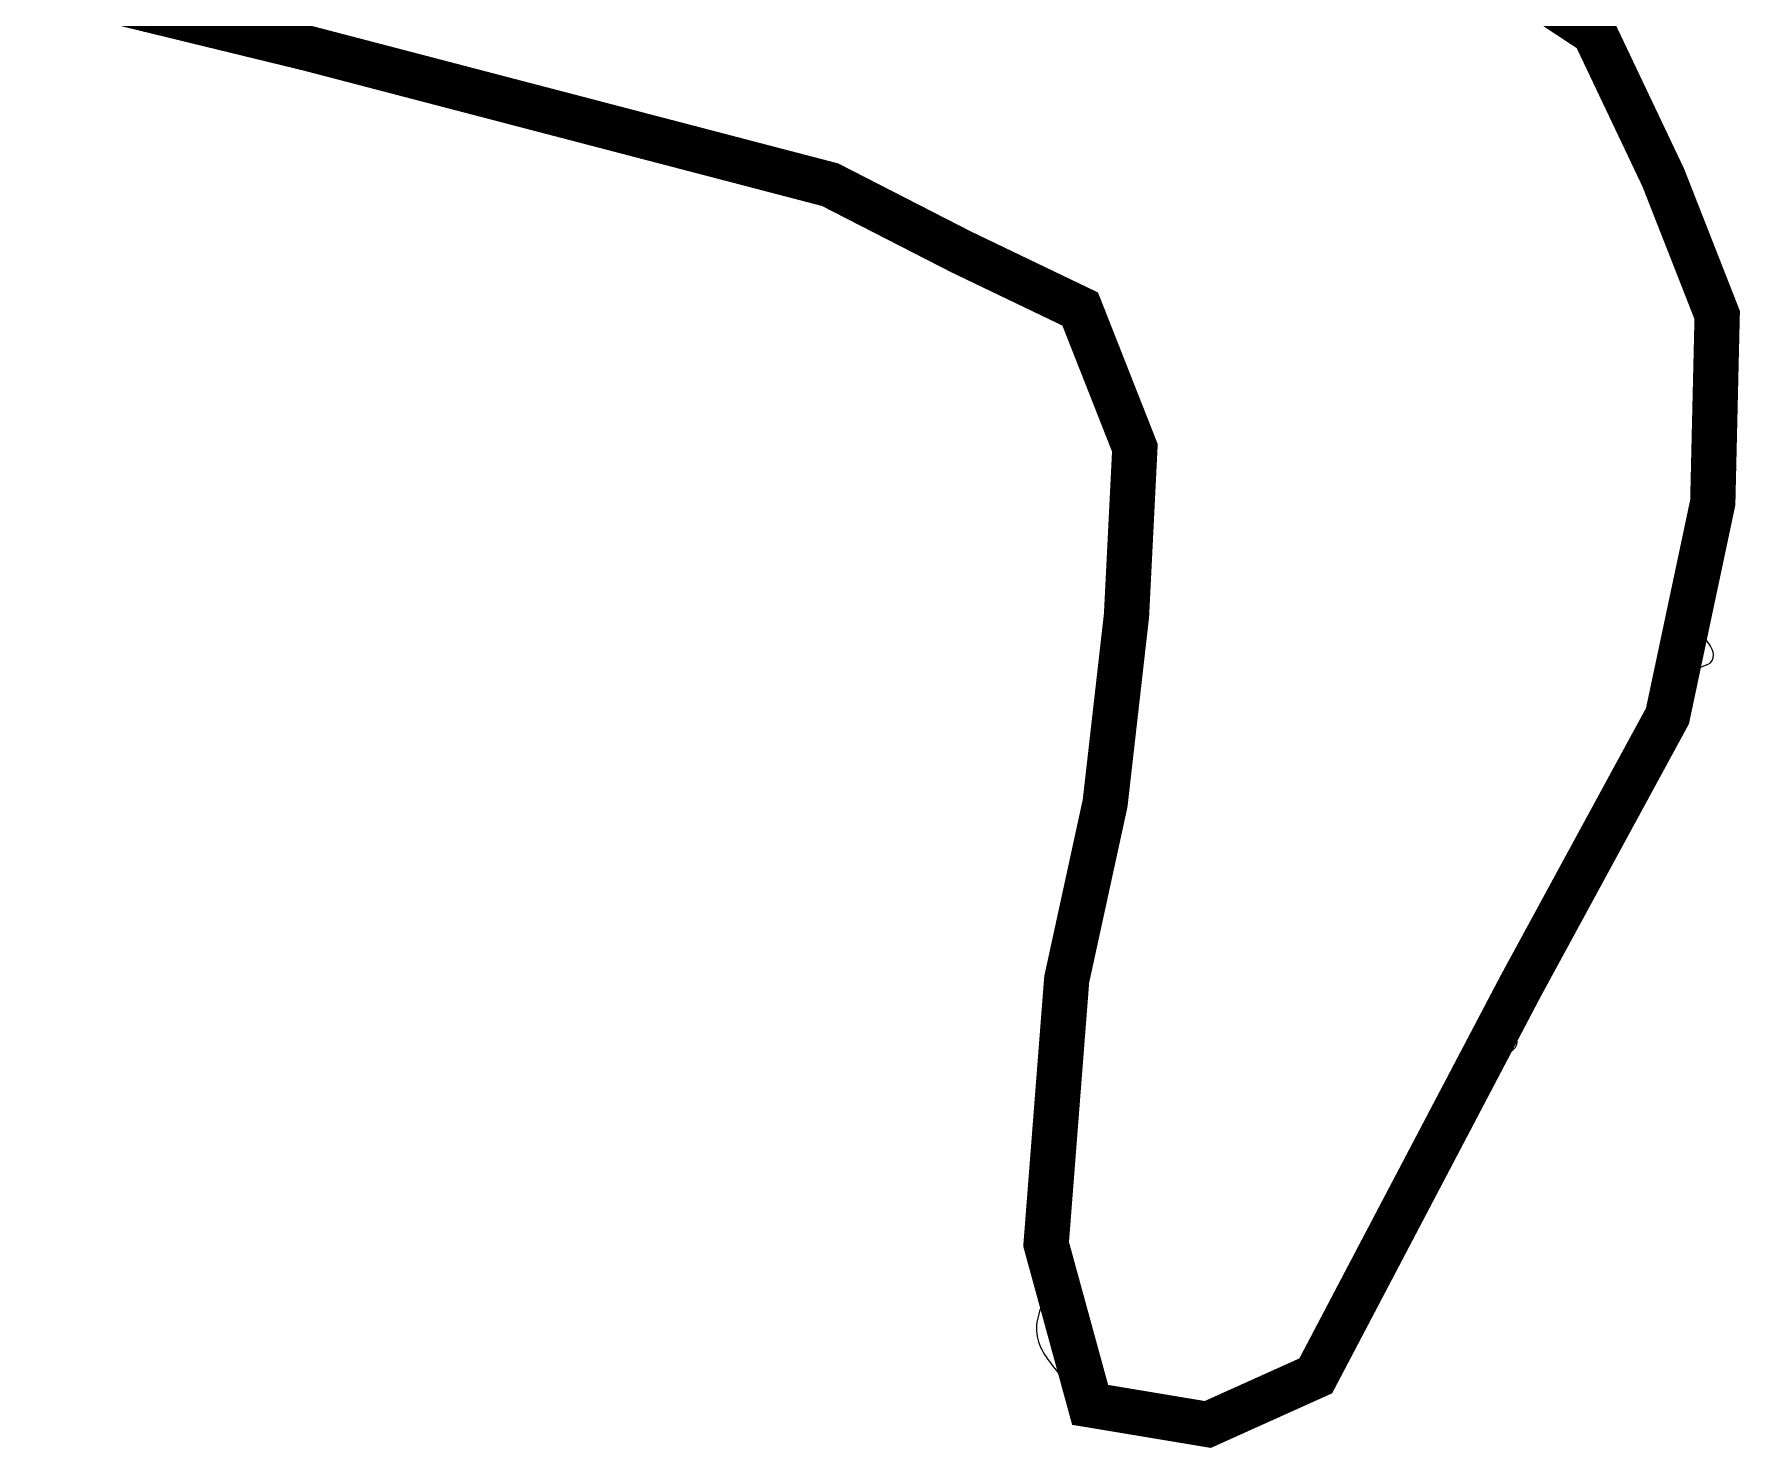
# Model space of a CAD drawing. Header units: millimetres. Extents: x 1745962 to 1749233, y 4525379 to 4529927.
# Drawn here: x 1747500 to 1747650.7, y 4525965.8 to 4526090.6 of the extents above; entities that cross this region are included whole.
import ezdxf

# ---------------------------------------------------------------- set-up
doc = ezdxf.new("R2010")
doc.units = ezdxf.units.MM
doc.header["$LTSCALE"] = 10
doc.header["$MEASUREMENT"] = 0
doc.layers.add('WATER', color=5, linetype='Continuous')
doc.layers.add('ZONING_ZONES', color=140, linetype='Continuous')

msp = doc.modelspace()

# ---------------------------------------------------------------- linework, layer by layer
at = {"layer": 'WATER'}
for points in [[(1747520.26, 4526090.62), (1747520.5, 4526090.55), (1747520.74, 4526090.5), (1747520.99, 4526090.43), (1747521.23, 4526090.37), (1747521.47, 4526090.3), (1747521.71, 4526090.23), (1747521.95, 4526090.17), (1747522.19, 4526090.09), (1747522.43, 4526090.02), (1747522.66, 4526089.93), (1747522.9, 4526089.85), (1747523.14, 4526089.77), (1747523.37, 4526089.68), (1747523.6, 4526089.59), (1747523.84, 4526089.51), (1747524.08, 4526089.42), (1747524.31, 4526089.33)], [(1747643.86, 4526029.1), (1747644.04, 4526029.27), (1747644.21, 4526029.45), (1747644.34, 4526029.66), (1747644.39, 4526029.91), (1747644.36, 4526030.16), (1747644.28, 4526030.39), (1747644.21, 4526030.63), (1747644.18, 4526030.88), (1747644.28, 4526031.1), (1747644.43, 4526031.31), (1747644.6, 4526031.49), (1747644.8, 4526031.66), (1747644.99, 4526031.8), (1747645.18, 4526031.96), (1747645.38, 4526032.12), (1747645.57, 4526032.28), (1747645.76, 4526032.46), (1747645.94, 4526032.62), (1747646.11, 4526032.81), (1747646.17, 4526033.05), (1747646.18, 4526033.3), (1747646.17, 4526033.55), (1747646.15, 4526033.8), (1747646.17, 4526034.05), (1747646.29, 4526034.27), (1747646.47, 4526034.43), (1747646.7, 4526034.53), (1747646.95, 4526034.6), (1747647.18, 4526034.68), (1747647.42, 4526034.78), (1747647.65, 4526034.87), (1747647.88, 4526034.97), (1747648.09, 4526035.09), (1747648.24, 4526035.3), (1747648.32, 4526035.53), (1747648.34, 4526035.79), (1747648.31, 4526036.03), (1747648.24, 4526036.27), (1747648.12, 4526036.5), (1747647.99, 4526036.71), (1747647.85, 4526036.91), (1747647.71, 4526037.12), (1747647.59, 4526037.34), (1747647.51, 4526037.58), (1747647.5, 4526037.82), (1747647.5, 4526038.08), (1747647.52, 4526038.33), (1747647.54, 4526038.57), (1747647.57, 4526038.83), (1747647.61, 4526039.07), (1747647.71, 4526039.31), (1747647.76, 4526039.54), (1747647.8, 4526039.79), (1747647.86, 4526040.03), (1747647.9, 4526040.28), (1747647.95, 4526040.53), (1747647.97, 4526040.77), (1747647.97, 4526041.03), (1747647.96, 4526041.28), (1747647.97, 4526041.53), (1747647.96, 4526041.77), (1747647.95, 4526042.03), (1747647.95, 4526042.28), (1747647.94, 4526042.53), (1747647.93, 4526042.77), (1747647.94, 4526043.02), (1747647.93, 4526043.28), (1747647.93, 4526043.53), (1747647.92, 4526043.77), (1747647.91, 4526044.03), (1747647.92, 4526044.28), (1747647.91, 4526044.53), (1747647.91, 4526044.78), (1747647.9, 4526045.03), (1747647.89, 4526045.28), (1747647.9, 4526045.53), (1747647.89, 4526045.78), (1747647.89, 4526046.03), (1747647.89, 4526046.28), (1747647.89, 4526046.53), (1747647.91, 4526046.78), (1747647.92, 4526047.03), (1747647.95, 4526047.27), (1747647.97, 4526047.53), (1747647.99, 4526047.77), (1747648.02, 4526048.03), (1747648.05, 4526048.27), (1747648.09, 4526048.52), (1747648.16, 4526048.76), (1747648.22, 4526049), (1747648.28, 4526049.24), (1747648.34, 4526049.49), (1747648.41, 4526049.73), (1747648.47, 4526049.97), (1747648.53, 4526050.21), (1747648.59, 4526050.46), (1747648.65, 4526050.7), (1747648.69, 4526050.95), (1747648.73, 4526051.19), (1747648.78, 4526051.43), (1747648.82, 4526051.68), (1747648.86, 4526051.93), (1747648.91, 4526052.18), (1747648.96, 4526052.42), (1747649, 4526052.66), (1747649.05, 4526052.91), (1747649.1, 4526053.15), (1747649.15, 4526053.4), (1747649.21, 4526053.65), (1747649.26, 4526053.89), (1747649.32, 4526054.14), (1747649.37, 4526054.38), (1747649.43, 4526054.63), (1747649.49, 4526054.87), (1747649.55, 4526055.11), (1747649.63, 4526055.35), (1747649.69, 4526055.59), (1747649.76, 4526055.83), (1747649.82, 4526056.07), (1747649.89, 4526056.31), (1747649.94, 4526056.56), (1747649.99, 4526056.79), (1747650.05, 4526057.04), (1747650.09, 4526057.29), (1747650.14, 4526057.53), (1747650.16, 4526057.78), (1747650.16, 4526058.03), (1747650.16, 4526058.28), (1747650.16, 4526058.53), (1747650.14, 4526058.78), (1747650.12, 4526059.03), (1747650.07, 4526059.27), (1747650.01, 4526059.52), (1747649.94, 4526059.76), (1747649.87, 4526060), (1747649.81, 4526060.24), (1747649.75, 4526060.48), (1747649.69, 4526060.73), (1747649.63, 4526060.97), (1747649.58, 4526061.22), (1747649.51, 4526061.46), (1747649.47, 4526061.7), (1747649.42, 4526061.95), (1747649.39, 4526062.2), (1747649.38, 4526062.45), (1747649.38, 4526062.69), (1747649.37, 4526062.95), (1747649.36, 4526063.2), (1747649.36, 4526063.44), (1747649.35, 4526063.7), (1747649.34, 4526063.95), (1747649.32, 4526064.2), (1747649.29, 4526064.44), (1747649.22, 4526064.68), (1747649.14, 4526064.92), (1747649.04, 4526065.15), (1747648.93, 4526065.38), (1747648.8, 4526065.59), (1747648.67, 4526065.8), (1747648.53, 4526066.01), (1747648.39, 4526066.22), (1747648.25, 4526066.42), (1747648.1, 4526066.63), (1747647.97, 4526066.84), (1747647.83, 4526067.05), (1747647.69, 4526067.26), (1747647.56, 4526067.47), (1747647.42, 4526067.68), (1747647.28, 4526067.89), (1747647.15, 4526068.1), (1747647.03, 4526068.31), (1747646.9, 4526068.53), (1747646.79, 4526068.75), (1747646.68, 4526068.98), (1747646.58, 4526069.2), (1747646.48, 4526069.43), (1747646.39, 4526069.67), (1747646.3, 4526069.9), (1747646.22, 4526070.14), (1747646.17, 4526070.39), (1747646.16, 4526070.64), (1747646.15, 4526070.89), (1747646.17, 4526071.13), (1747646.19, 4526071.39), (1747646.2, 4526071.64), (1747646.2, 4526071.88), (1747646.18, 4526072.13), (1747646.15, 4526072.38), (1747646.1, 4526072.63), (1747646.04, 4526072.87), (1747645.97, 4526073.11), (1747645.89, 4526073.35), (1747645.79, 4526073.58), (1747645.69, 4526073.8), (1747645.6, 4526074.03), (1747645.49, 4526074.27), (1747645.4, 4526074.49), (1747645.29, 4526074.73), (1747645.19, 4526074.95), (1747645.08, 4526075.18), (1747644.99, 4526075.41), (1747644.89, 4526075.63), (1747644.79, 4526075.87), (1747644.69, 4526076.1), (1747644.59, 4526076.32), (1747644.5, 4526076.55), (1747644.4, 4526076.78), (1747644.29, 4526077.01), (1747644.2, 4526077.24), (1747644.1, 4526077.47), (1747644, 4526077.7), (1747643.91, 4526077.93), (1747643.8, 4526078.16), (1747643.71, 4526078.4), (1747643.61, 4526078.63), (1747643.52, 4526078.85), (1747643.43, 4526079.09), (1747643.35, 4526079.33), (1747643.25, 4526079.56), (1747643.17, 4526079.79), (1747643.08, 4526080.03), (1747643.01, 4526080.27), (1747642.94, 4526080.5), (1747642.87, 4526080.75), (1747642.79, 4526080.99), (1747642.72, 4526081.22), (1747642.64, 4526081.47), (1747642.56, 4526081.7), (1747642.49, 4526081.94), (1747642.41, 4526082.18), (1747642.34, 4526082.42), (1747642.25, 4526082.65), (1747642.18, 4526082.89), (1747642.1, 4526083.13), (1747642, 4526083.36), (1747641.89, 4526083.58), (1747641.78, 4526083.8), (1747641.67, 4526084.03), (1747641.55, 4526084.25), (1747641.43, 4526084.47), (1747641.3, 4526084.69), (1747641.17, 4526084.89), (1747641.04, 4526085.1), (1747640.91, 4526085.32), (1747640.78, 4526085.54), (1747640.65, 4526085.76), (1747640.53, 4526085.97), (1747640.41, 4526086.19), (1747640.29, 4526086.4), (1747640.17, 4526086.63), (1747640.05, 4526086.85), (1747639.94, 4526087.08), (1747639.83, 4526087.3), (1747639.74, 4526087.53), (1747639.63, 4526087.76), (1747639.53, 4526087.98), (1747639.43, 4526088.21), (1747639.32, 4526088.43), (1747639.21, 4526088.66), (1747639.09, 4526088.88), (1747638.97, 4526089.1), (1747638.85, 4526089.31), (1747638.72, 4526089.54), (1747638.59, 4526089.75), (1747638.46, 4526089.97), (1747638.33, 4526090.18), (1747638.19, 4526090.38), (1747638.01, 4526090.56), (1747637.83, 4526090.73)], [(1747524.31, 4526089.33), (1747525.25, 4526088.99), (1747526.2, 4526088.67), (1747527.16, 4526088.4), (1747528.14, 4526088.17), (1747529.11, 4526087.95), (1747530.08, 4526087.72), (1747531.05, 4526087.47), (1747532, 4526087.15), (1747532.94, 4526086.8), (1747533.87, 4526086.43), (1747534.8, 4526086.07), (1747535.78, 4526085.87), (1747536.77, 4526085.84), (1747537.77, 4526085.98), (1747538.76, 4526086.08), (1747539.76, 4526086.04), (1747540.74, 4526085.84), (1747541.7, 4526085.56), (1747542.66, 4526085.27), (1747543.63, 4526085.03), (1747544.59, 4526084.77), (1747545.54, 4526084.46), (1747546.49, 4526084.16), (1747547.45, 4526083.87), (1747548.42, 4526083.62), (1747549.41, 4526083.48), (1747550.41, 4526083.34), (1747551.39, 4526083.16), (1747552.37, 4526082.94), (1747553.34, 4526082.74), (1747554.33, 4526082.54), (1747555.3, 4526082.35), (1747556.29, 4526082.17), (1747557.27, 4526082.01), (1747558.26, 4526081.85), (1747559.25, 4526081.69), (1747560.24, 4526081.51), (1747561.21, 4526081.31), (1747562.16, 4526080.99), (1747563.1, 4526080.66), (1747564.05, 4526080.35), (1747565.01, 4526080.04), (1747565.95, 4526079.7), (1747566.86, 4526079.29), (1747567.73, 4526078.82), (1747568.61, 4526078.32), (1747569.46, 4526077.81), (1747570.33, 4526077.31), (1747571.22, 4526076.85), (1747572.12, 4526076.41), (1747573.02, 4526075.98), (1747573.93, 4526075.56), (1747574.81, 4526075.09), (1747575.68, 4526074.59), (1747576.54, 4526074.08), (1747577.41, 4526073.57), (1747578.27, 4526073.09), (1747579.16, 4526072.61), (1747580.06, 4526072.17), (1747580.97, 4526071.76), (1747581.9, 4526071.38), (1747582.85, 4526071.09), (1747583.82, 4526071.22), (1747584.78, 4526070.98), (1747585.62, 4526070.46), (1747586.47, 4526069.93), (1747587.36, 4526069.47), (1747588.23, 4526068.99), (1747589.04, 4526068.39), (1747589.81, 4526067.76), (1747590.6, 4526067.15), (1747591.5, 4526066.71), (1747592.42, 4526066.33), (1747593.32, 4526065.9), (1747594.2, 4526065.43), (1747594.91, 4526064.71), (1747595.45, 4526063.87), (1747595.82, 4526062.95), (1747596.08, 4526061.98), (1747596.29, 4526061), (1747596.42, 4526060.01), (1747596.48, 4526059.01), (1747596.57, 4526058.02), (1747596.74, 4526057.03), (1747596.95, 4526056.05), (1747597.12, 4526055.06), (1747597.25, 4526054.07), (1747597.38, 4526053.08), (1747597.55, 4526052.09), (1747597.71, 4526051.11), (1747597.84, 4526050.12), (1747597.88, 4526049.12), (1747597.92, 4526048.12), (1747597.93, 4526047.12), (1747597.93, 4526046.12), (1747597.81, 4526045.13), (1747597.63, 4526044.14), (1747597.39, 4526043.17), (1747597.16, 4526042.2), (1747596.93, 4526041.23), (1747596.72, 4526040.25), (1747596.51, 4526039.27), (1747596.29, 4526038.3), (1747596.07, 4526037.32), (1747595.88, 4526036.34), (1747595.68, 4526035.36), (1747595.5, 4526034.38), (1747595.29, 4526033.39), (1747595.08, 4526032.42), (1747594.89, 4526031.43), (1747594.77, 4526030.45), (1747594.75, 4526029.45), (1747594.77, 4526028.44), (1747594.81, 4526027.42)], [(1747614.55, 4525975.57), (1747614.68, 4525975.78), (1747614.8, 4525976.01), (1747614.93, 4525976.22), (1747615.06, 4525976.43), (1747615.19, 4525976.65), (1747615.31, 4525976.86), (1747615.43, 4525977.08), (1747615.54, 4525977.31), (1747615.6, 4525977.55), (1747615.68, 4525977.79), (1747615.77, 4525978.02), (1747615.88, 4525978.25), (1747615.98, 4525978.48), (1747616.11, 4525978.69), (1747616.25, 4525978.9), (1747616.4, 4525979.09), (1747616.56, 4525979.29), (1747616.72, 4525979.48), (1747616.88, 4525979.68), (1747617.03, 4525979.87), (1747617.19, 4525980.07), (1747617.34, 4525980.26), (1747617.5, 4525980.46), (1747617.65, 4525980.66), (1747617.8, 4525980.86), (1747617.94, 4525981.06), (1747618.08, 4525981.27), (1747618.22, 4525981.48), (1747618.35, 4525981.69), (1747618.48, 4525981.91), (1747618.61, 4525982.12), (1747618.75, 4525982.33), (1747618.89, 4525982.54), (1747619.03, 4525982.74), (1747619.18, 4525982.94), (1747619.33, 4525983.14), (1747619.48, 4525983.34), (1747619.64, 4525983.54), (1747619.78, 4525983.74), (1747619.95, 4525983.92), (1747620.13, 4525984.1), (1747620.3, 4525984.28), (1747620.48, 4525984.46), (1747620.64, 4525984.65), (1747620.81, 4525984.83), (1747620.98, 4525985.02), (1747621.14, 4525985.21), (1747621.29, 4525985.4), (1747621.41, 4525985.63), (1747621.51, 4525985.86), (1747621.6, 4525986.09), (1747621.68, 4525986.33), (1747621.77, 4525986.57), (1747621.83, 4525986.81), (1747621.89, 4525987.05), (1747621.94, 4525987.3), (1747622, 4525987.54), (1747622.05, 4525987.79), (1747622.13, 4525988.02), (1747622.22, 4525988.25), (1747622.33, 4525988.47), (1747622.45, 4525988.69), (1747622.6, 4525988.89), (1747622.73, 4525989.1), (1747622.87, 4525989.32), (1747623, 4525989.53), (1747623.13, 4525989.74), (1747623.26, 4525989.96), (1747623.39, 4525990.18), (1747623.52, 4525990.39), (1747623.64, 4525990.6), (1747623.76, 4525990.83), (1747623.85, 4525991.06), (1747623.95, 4525991.28), (1747624.07, 4525991.51), (1747624.18, 4525991.73), (1747624.29, 4525991.95), (1747624.41, 4525992.17), (1747624.53, 4525992.4), (1747624.65, 4525992.61), (1747624.78, 4525992.82), (1747624.93, 4525993.03), (1747625.06, 4525993.24), (1747625.19, 4525993.45), (1747625.33, 4525993.66), (1747625.47, 4525993.87), (1747625.61, 4525994.07), (1747625.75, 4525994.28), (1747625.88, 4525994.5), (1747626, 4525994.72), (1747626.09, 4525994.95), (1747626.17, 4525995.19), (1747626.26, 4525995.42), (1747626.33, 4525995.66), (1747626.41, 4525995.9), (1747626.49, 4525996.14), (1747626.56, 4525996.37), (1747626.65, 4525996.61), (1747626.73, 4525996.85), (1747626.82, 4525997.08), (1747626.95, 4525997.29), (1747627.11, 4525997.49), (1747627.26, 4525997.69), (1747627.43, 4525997.86), (1747627.6, 4525998.05), (1747627.77, 4525998.24), (1747627.93, 4525998.43), (1747628.1, 4525998.61), (1747628.27, 4525998.8), (1747628.44, 4525998.98), (1747628.61, 4525999.16), (1747628.79, 4525999.34), (1747628.97, 4525999.51), (1747629.15, 4525999.69), (1747629.34, 4525999.85), (1747629.52, 4526000.01), (1747629.72, 4526000.17), (1747629.93, 4526000.33), (1747630.12, 4526000.47), (1747630.31, 4526000.64), (1747630.5, 4526000.81), (1747630.69, 4526000.97), (1747630.86, 4526001.14), (1747630.97, 4526001.37), (1747631, 4526001.62), (1747630.96, 4526001.87), (1747630.86, 4526002.1), (1747630.73, 4526002.32), (1747630.6, 4526002.52), (1747630.46, 4526002.73), (1747630.33, 4526002.95), (1747630.21, 4526003.17), (1747630.1, 4526003.39), (1747630.04, 4526003.63), (1747630.03, 4526003.89), (1747630.09, 4526004.13), (1747630.21, 4526004.34), (1747630.36, 4526004.55), (1747630.5, 4526004.75), (1747630.67, 4526004.94), (1747630.82, 4526005.15), (1747630.96, 4526005.34), (1747631.09, 4526005.57), (1747631.18, 4526005.79), (1747631.23, 4526006.04), (1747631.26, 4526006.29), (1747631.31, 4526006.53), (1747631.35, 4526006.78), (1747631.41, 4526007.03), (1747631.49, 4526007.25), (1747631.65, 4526007.46), (1747631.82, 4526007.63), (1747632, 4526007.82), (1747632.16, 4526008), (1747632.33, 4526008.19), (1747632.49, 4526008.38), (1747632.65, 4526008.57), (1747632.82, 4526008.76), (1747632.97, 4526008.96), (1747633.13, 4526009.15), (1747633.27, 4526009.36), (1747633.36, 4526009.59), (1747633.44, 4526009.83), (1747633.5, 4526010.07), (1747633.53, 4526010.32), (1747633.55, 4526010.57), (1747633.54, 4526010.82), (1747633.53, 4526011.07), (1747633.54, 4526011.32), (1747633.54, 4526011.57), (1747633.56, 4526011.83), (1747633.57, 4526012.07), (1747633.6, 4526012.32), (1747633.69, 4526012.55), (1747633.82, 4526012.77), (1747633.97, 4526012.97), (1747634.13, 4526013.16), (1747634.31, 4526013.33), (1747634.51, 4526013.48), (1747634.71, 4526013.62), (1747634.92, 4526013.77), (1747635.11, 4526013.93), (1747635.27, 4526014.12), (1747635.35, 4526014.36), (1747635.37, 4526014.61), (1747635.3, 4526014.86), (1747635.16, 4526015.07), (1747635, 4526015.25), (1747634.81, 4526015.43), (1747634.65, 4526015.62), (1747634.51, 4526015.82), (1747634.53, 4526016.07), (1747634.67, 4526016.28), (1747634.85, 4526016.45), (1747635.05, 4526016.61), (1747635.25, 4526016.76), (1747635.44, 4526016.92), (1747635.65, 4526017.06), (1747635.86, 4526017.2), (1747636.07, 4526017.32), (1747636.31, 4526017.39), (1747636.56, 4526017.42), (1747636.82, 4526017.39), (1747637.06, 4526017.33), (1747637.31, 4526017.3), (1747637.56, 4526017.28), (1747637.8, 4526017.32), (1747637.99, 4526017.49), (1747638.16, 4526017.67), (1747638.31, 4526017.88), (1747638.45, 4526018.09), (1747638.57, 4526018.3), (1747638.67, 4526018.53), (1747638.76, 4526018.76), (1747638.85, 4526019), (1747638.94, 4526019.23), (1747639.02, 4526019.47), (1747639.11, 4526019.7), (1747639.19, 4526019.94), (1747639.28, 4526020.17), (1747639.37, 4526020.41), (1747639.46, 4526020.64), (1747639.55, 4526020.87), (1747639.67, 4526021.09), (1747639.81, 4526021.3), (1747639.95, 4526021.51), (1747640.09, 4526021.71), (1747640.21, 4526021.94), (1747640.33, 4526022.15), (1747640.45, 4526022.38), (1747640.57, 4526022.59), (1747640.69, 4526022.82), (1747640.8, 4526023.04), (1747640.91, 4526023.26), (1747641.01, 4526023.49), (1747641.11, 4526023.72), (1747641.14, 4526023.97), (1747641.18, 4526024.21), (1747641.19, 4526024.47), (1747641.21, 4526024.72), (1747641.2, 4526024.97), (1747641.22, 4526025.21), (1747641.25, 4526025.47), (1747641.29, 4526025.72), (1747641.31, 4526025.96), (1747641.36, 4526026.21), (1747641.4, 4526026.46), (1747641.53, 4526026.67), (1747641.67, 4526026.88), (1747641.79, 4526027.09), (1747641.9, 4526027.32), (1747642.02, 4526027.54), (1747642.13, 4526027.76), (1747642.25, 4526027.98), (1747642.37, 4526028.2), (1747642.5, 4526028.42), (1747642.68, 4526028.61), (1747642.9, 4526028.69), (1747643.14, 4526028.78), (1747643.37, 4526028.88), (1747643.59, 4526028.98), (1747643.86, 4526029.1)], [(1747594.81, 4526027.42), (1747594.8, 4526027.17), (1747594.79, 4526026.92), (1747594.78, 4526026.67), (1747594.77, 4526026.42), (1747594.78, 4526026.17), (1747594.77, 4526025.92), (1747594.78, 4526025.67), (1747594.79, 4526025.42), (1747594.78, 4526025.17), (1747594.79, 4526024.92), (1747594.78, 4526024.67), (1747594.77, 4526024.42), (1747594.76, 4526024.18), (1747594.74, 4526023.92), (1747594.73, 4526023.67), (1747594.7, 4526023.42), (1747594.68, 4526023.18), (1747594.65, 4526022.92), (1747594.62, 4526022.68), (1747594.54, 4526022.44), (1747594.48, 4526022.2), (1747594.42, 4526021.96), (1747594.37, 4526021.71), (1747594.32, 4526021.46), (1747594.28, 4526021.22), (1747594.23, 4526020.97), (1747594.18, 4526020.73), (1747594.13, 4526020.49), (1747594.09, 4526020.24), (1747594.02, 4526020), (1747593.95, 4526019.76), (1747593.89, 4526019.52), (1747593.82, 4526019.27), (1747593.76, 4526019.03), (1747593.7, 4526018.79), (1747593.64, 4526018.55), (1747593.58, 4526018.3), (1747593.51, 4526018.06), (1747593.44, 4526017.82), (1747593.38, 4526017.58), (1747593.3, 4526017.34), (1747593.23, 4526017.1), (1747593.16, 4526016.86), (1747593.08, 4526016.62), (1747593.01, 4526016.39), (1747592.94, 4526016.14), (1747592.88, 4526015.9), (1747592.81, 4526015.66), (1747592.75, 4526015.42), (1747592.68, 4526015.18), (1747592.62, 4526014.94), (1747592.55, 4526014.7), (1747592.46, 4526014.46), (1747592.38, 4526014.22), (1747592.3, 4526013.99), (1747592.21, 4526013.75), (1747592.13, 4526013.52), (1747592.05, 4526013.28), (1747591.97, 4526013.04), (1747591.9, 4526012.8), (1747591.82, 4526012.57), (1747591.76, 4526012.32), (1747591.68, 4526012.08), (1747591.62, 4526011.84), (1747591.55, 4526011.6), (1747591.49, 4526011.36), (1747591.43, 4526011.12), (1747591.4, 4526010.87), (1747591.37, 4526010.62), (1747591.35, 4526010.38), (1747591.34, 4526010.13), (1747591.34, 4526009.88), (1747591.34, 4526009.63), (1747591.33, 4526009.38), (1747591.33, 4526009.13), (1747591.34, 4526008.87), (1747591.33, 4526008.62), (1747591.33, 4526008.37), (1747591.32, 4526008.12), (1747591.32, 4526007.87), (1747591.3, 4526007.63), (1747591.27, 4526007.38), (1747591.23, 4526007.13), (1747591.19, 4526006.88), (1747591.14, 4526006.64), (1747591.11, 4526006.39), (1747591.06, 4526006.14), (1747591.02, 4526005.89), (1747590.97, 4526005.65), (1747590.92, 4526005.41), (1747590.87, 4526005.16), (1747590.82, 4526004.92), (1747590.76, 4526004.67), (1747590.72, 4526004.43), (1747590.68, 4526004.18), (1747590.64, 4526003.94), (1747590.6, 4526003.69), (1747590.58, 4526003.43), (1747590.54, 4526003.19), (1747590.51, 4526002.94), (1747590.48, 4526002.69), (1747590.45, 4526002.45), (1747590.42, 4526002.19), (1747590.4, 4526001.95), (1747590.36, 4526001.7), (1747590.34, 4526001.45), (1747590.31, 4526001.2), (1747590.28, 4526000.95), (1747590.25, 4526000.71), (1747590.22, 4526000.46), (1747590.2, 4526000.21), (1747590.17, 4525999.96), (1747590.15, 4525999.71), (1747590.12, 4525999.46), (1747590.11, 4525999.21), (1747590.08, 4525998.97), (1747590.06, 4525998.71), (1747590.05, 4525998.47), (1747590.04, 4525998.22), (1747590.03, 4525997.97), (1747590.03, 4525997.72), (1747590.02, 4525997.47), (1747590.02, 4525997.22), (1747590.03, 4525996.97), (1747590.02, 4525996.72), (1747590.03, 4525996.46), (1747590.03, 4525996.21), (1747590.03, 4525995.97), (1747590.04, 4525995.72), (1747590.04, 4525995.46), (1747590.05, 4525995.22), (1747590.05, 4525994.97), (1747590.06, 4525994.72), (1747590.05, 4525994.47), (1747590.05, 4525994.22), (1747590.05, 4525993.97), (1747590.03, 4525993.72), (1747590.03, 4525993.47), (1747590.01, 4525993.22), (1747590, 4525992.96), (1747589.98, 4525992.72), (1747589.96, 4525992.46), (1747589.92, 4525992.22), (1747589.89, 4525991.97), (1747589.84, 4525991.72), (1747589.81, 4525991.48), (1747589.77, 4525991.23), (1747589.73, 4525990.99), (1747589.69, 4525990.73), (1747589.66, 4525990.49), (1747589.63, 4525990.24), (1747589.6, 4525989.99), (1747589.56, 4525989.75), (1747589.54, 4525989.49), (1747589.5, 4525989.25), (1747589.48, 4525989), (1747589.46, 4525988.75), (1747589.45, 4525988.51), (1747589.43, 4525988.25), (1747589.43, 4525988), (1747589.44, 4525987.76), (1747589.44, 4525987.5), (1747589.45, 4525987.25), (1747589.46, 4525987.01), (1747589.46, 4525986.75), (1747589.47, 4525986.5), (1747589.46, 4525986.25), (1747589.47, 4525986), (1747589.47, 4525985.76), (1747589.46, 4525985.51), (1747589.46, 4525985.26), (1747589.45, 4525985.01), (1747589.45, 4525984.76), (1747589.44, 4525984.5), (1747589.44, 4525984.25), (1747589.42, 4525984), (1747589.41, 4525983.75), (1747589.4, 4525983.51), (1747589.39, 4525983.26), (1747589.37, 4525983), (1747589.37, 4525982.75), (1747589.38, 4525982.51), (1747589.38, 4525982.25), (1747589.39, 4525982), (1747589.39, 4525981.75), (1747589.39, 4525981.51), (1747589.4, 4525981.26), (1747589.39, 4525981.01), (1747589.39, 4525980.76), (1747589.39, 4525980.51), (1747589.37, 4525980.26), (1747589.35, 4525980), (1747589.33, 4525979.76), (1747589.3, 4525979.5), (1747589.26, 4525979.27), (1747589.21, 4525979.02), (1747589.13, 4525978.78), (1747589.06, 4525978.54), (1747588.99, 4525978.3), (1747588.92, 4525978.05), (1747588.84, 4525977.82), (1747588.77, 4525977.58), (1747588.7, 4525977.34), (1747588.64, 4525977.1), (1747588.59, 4525976.86), (1747588.57, 4525976.6), (1747588.57, 4525976.35), (1747588.56, 4525976.1), (1747588.58, 4525975.86), (1747588.62, 4525975.6), (1747588.67, 4525975.37), (1747588.74, 4525975.12), (1747588.82, 4525974.89), (1747588.92, 4525974.66), (1747589.04, 4525974.44), (1747589.16, 4525974.21), (1747589.28, 4525974), (1747589.41, 4525973.79), (1747589.56, 4525973.58), (1747589.71, 4525973.38), (1747589.85, 4525973.18), (1747590.01, 4525972.98), (1747590.16, 4525972.79), (1747590.32, 4525972.59), (1747590.48, 4525972.4), (1747590.64, 4525972.2), (1747590.8, 4525972.01), (1747590.96, 4525971.82), (1747591.12, 4525971.63), (1747591.28, 4525971.45), (1747591.46, 4525971.26), (1747591.63, 4525971.09), (1747591.82, 4525970.91), (1747592, 4525970.74), (1747592.18, 4525970.57), (1747592.36, 4525970.4), (1747592.55, 4525970.23), (1747592.73, 4525970.06), (1747592.92, 4525969.89), (1747593.1, 4525969.72), (1747593.3, 4525969.56), (1747593.49, 4525969.42), (1747593.7, 4525969.28), (1747593.91, 4525969.14), (1747594.13, 4525969.01), (1747594.34, 4525968.88), (1747594.56, 4525968.76), (1747594.78, 4525968.63), (1747594.99, 4525968.51), (1747595.22, 4525968.39), (1747595.43, 4525968.28), (1747595.66, 4525968.18), (1747595.89, 4525968.07), (1747596.12, 4525967.96), (1747596.35, 4525967.86), (1747596.58, 4525967.77), (1747596.82, 4525967.7), (1747597.06, 4525967.65), (1747597.31, 4525967.61), (1747597.56, 4525967.57), (1747597.81, 4525967.54), (1747598.05, 4525967.51), (1747598.3, 4525967.48), (1747598.55, 4525967.44), (1747598.79, 4525967.41), (1747599.05, 4525967.38), (1747599.3, 4525967.34), (1747599.54, 4525967.31), (1747599.79, 4525967.28), (1747600.04, 4525967.24), (1747600.28, 4525967.22), (1747600.54, 4525967.19), (1747600.78, 4525967.17), (1747601.03, 4525967.16), (1747601.29, 4525967.18), (1747601.53, 4525967.19), (1747601.78, 4525967.24), (1747602.03, 4525967.29), (1747602.27, 4525967.34), (1747602.51, 4525967.41), (1747602.75, 4525967.49), (1747602.99, 4525967.56), (1747603.23, 4525967.65), (1747603.45, 4525967.74), (1747603.69, 4525967.83), (1747603.92, 4525967.93), (1747604.16, 4525968.01), (1747604.38, 4525968.11), (1747604.62, 4525968.19), (1747604.86, 4525968.29), (1747605.09, 4525968.35), (1747605.34, 4525968.38), (1747605.59, 4525968.39), (1747605.84, 4525968.39), (1747606.09, 4525968.35), (1747606.34, 4525968.33), (1747606.58, 4525968.32), (1747606.84, 4525968.3), (1747607.09, 4525968.29), (1747607.33, 4525968.27), (1747607.58, 4525968.27), (1747607.83, 4525968.26), (1747608.08, 4525968.29), (1747608.33, 4525968.34), (1747608.58, 4525968.4), (1747608.82, 4525968.46), (1747609.05, 4525968.55), (1747609.28, 4525968.64), (1747609.51, 4525968.74), (1747609.74, 4525968.86), (1747609.95, 4525968.98), (1747610.17, 4525969.11), (1747610.39, 4525969.23), (1747610.6, 4525969.35), (1747610.82, 4525969.47), (1747611.04, 4525969.59), (1747611.27, 4525969.7), (1747611.49, 4525969.82), (1747611.71, 4525969.93), (1747611.94, 4525970.03), (1747612.17, 4525970.12), (1747612.42, 4525970.17), (1747612.66, 4525970.23), (1747612.9, 4525970.3), (1747613.14, 4525970.38), (1747613.38, 4525970.46), (1747613.6, 4525970.58), (1747613.8, 4525970.73), (1747613.97, 4525970.9), (1747614.1, 4525971.12), (1747614.17, 4525971.36), (1747614.08, 4525971.58), (1747613.86, 4525971.73), (1747613.65, 4525971.85), (1747613.43, 4525971.98), (1747613.22, 4525972.12), (1747613.07, 4525972.31), (1747612.98, 4525972.54), (1747612.97, 4525972.8), (1747613.01, 4525973.05), (1747613.08, 4525973.28), (1747613.18, 4525973.51), (1747613.3, 4525973.73), (1747613.43, 4525973.94), (1747613.58, 4525974.15), (1747613.72, 4525974.35), (1747613.86, 4525974.56), (1747614, 4525974.77), (1747614.14, 4525974.98), (1747614.29, 4525975.18), (1747614.55, 4525975.57)]]:
    msp.add_lwpolyline(points, dxfattribs=at)
at = {"layer": 'ZONING_ZONES', "linetype": 'Continuous', "const_width": 4}
msp.add_lwpolyline([(1747493.52, 4526096.83), (1747524.31, 4526089.33), (1747570.33, 4526077.31), (1747581.9, 4526071.38), (1747592.42, 4526066.33), (1747597.25, 4526054.07), (1747596.51, 4526039.27), (1747594.62, 4526022.68), (1747591.23, 4526007.13), (1747589.41, 4525983.75), (1747593.3, 4525969.56), (1747603.69, 4525967.83), (1747613.22, 4525972.12), (1747631.31, 4526006.53), (1747644.28, 4526030.39), (1747648.28, 4526049.24), (1747648.67, 4526065.8), (1747643.91, 4526077.93), (1747637.83, 4526090.73), (1747627.63, 4526097.46)], dxfattribs=at)

doc.saveas('drawing.dxf')
